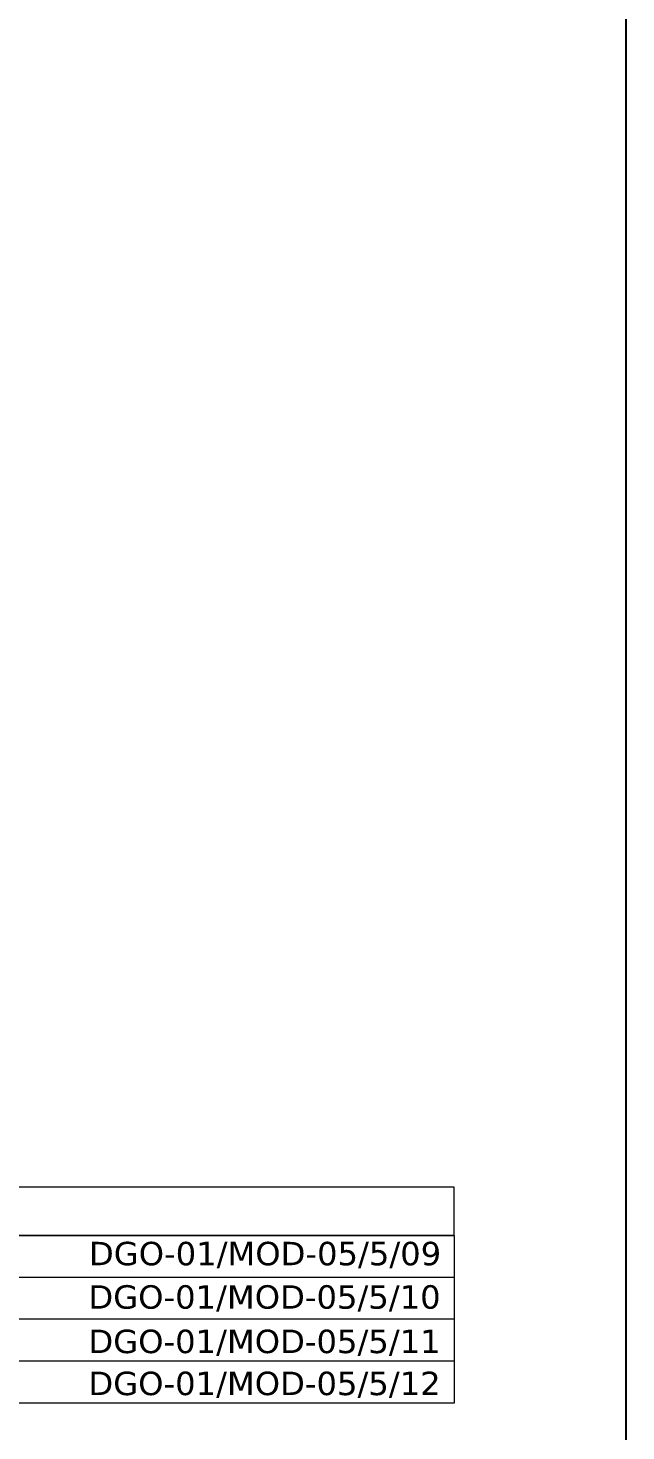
# Model space of a CAD drawing. Header units: millimetres. Extents: x 688550 to 690417, y 7458888 to 7459543.
# Drawn here: x 690352.3 to 690416.9, y 7459038.8 to 7459190.4 of the extents above; entities that cross this region are included whole.
import ezdxf
from ezdxf.enums import TextEntityAlignment as Align

# ---------------------------------------------------------------- set-up
doc = ezdxf.new("R2010")
doc.units = ezdxf.units.MM
doc.header["$LTSCALE"] = 3
doc.header["$MEASUREMENT"] = 0
doc.layers.add('Texto_Cabos', color=1, linetype='Continuous', lineweight=20)
doc.styles.add('siredit', font='verdana.ttf')

msp = doc.modelspace()

# ---------------------------------------------------------------- linework, layer by layer
msp.add_lwpolyline([(689490.27, 7459543.25), (690416.91, 7459543.25), (690416.91, 7458888.05), (689490.27, 7458888.05)], close=True)
at = {"layer": 'Texto_Cabos', "linetype": 'Continuous'}
for p, q in [((690398.37, 7459059.92), (690269.11, 7459059.92)), ((690398.37, 7459059.92), (690398.37, 7459041.81)), ((690398.37, 7459055.39), (690269.11, 7459055.39)), ((690398.37, 7459050.87), (690269.11, 7459050.87)), ((690398.37, 7459046.34), (690269.11, 7459046.34)), ((690398.37, 7459041.81), (690269.11, 7459041.81))]:
    msp.add_line(p, q, dxfattribs=at)
msp.add_lwpolyline([(690269.11, 7459059.92), (690398.37, 7459059.92), (690398.37, 7459065.15), (690269.11, 7459065.15)], close=True, dxfattribs=at)

# ---------------------------------------------------------------- texts
at = {"layer": 'Texto_Cabos', "linetype": 'Continuous', "style": 'siredit'}
for s, p in [('DGO-01/MOD-05/5/09', (690377.94, 7459057.96)), ('DGO-01/MOD-05/5/10', (690377.88, 7459053.27)), ('DGO-01/MOD-05/5/11', (690377.88, 7459048.47)), ('DGO-01/MOD-05/5/12', (690377.88, 7459043.93))]:
    msp.add_text(s, height=2.535, dxfattribs=at).set_placement(p, align=Align.MIDDLE_CENTER)

doc.saveas('drawing.dxf')
